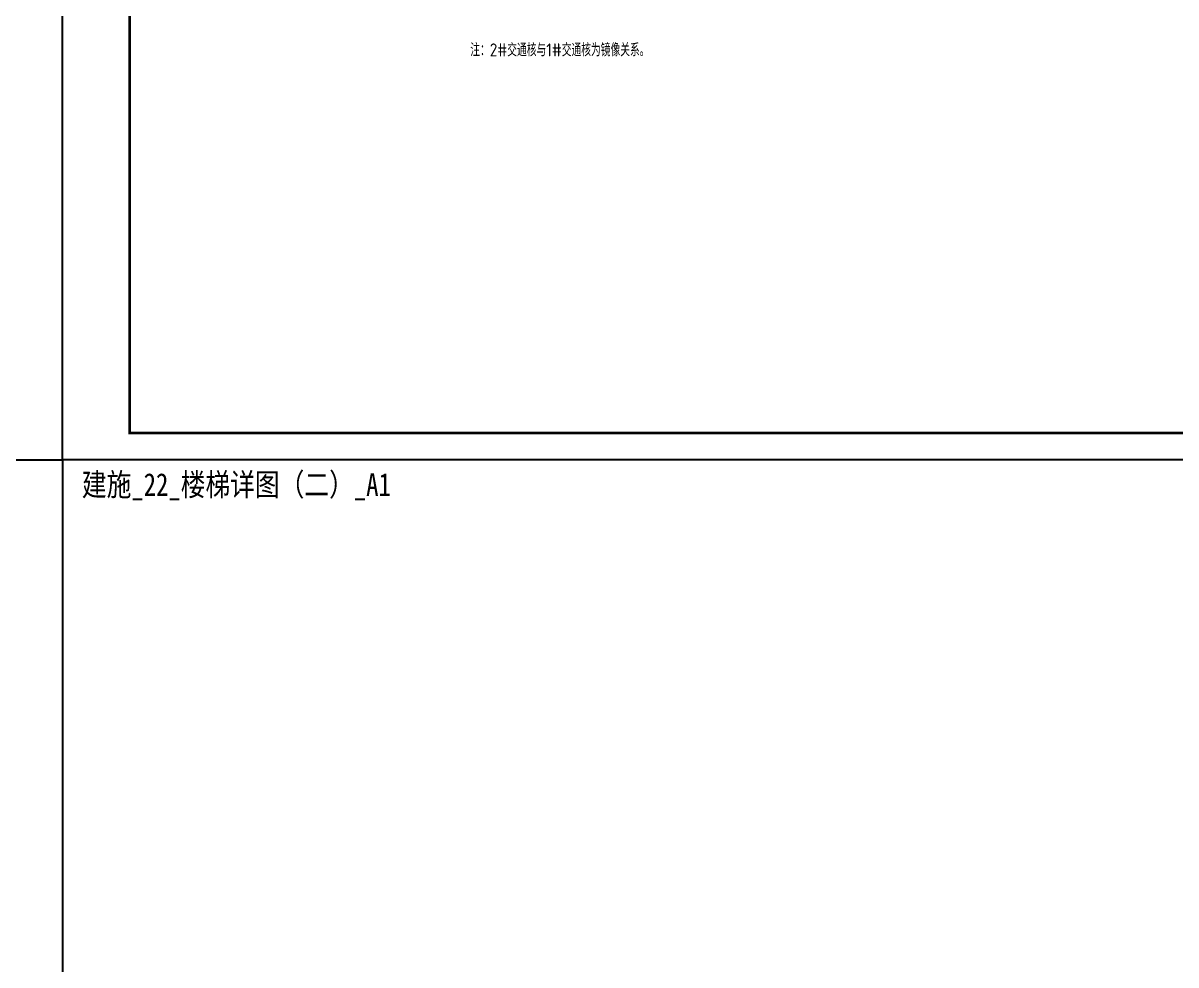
# Model space of a CAD drawing. Extents: x -518115 to 389031, y -231062 to 1628073.
# Drawn here: x 132100 to 153490, y 33233 to 50701 of the extents above; entities that cross this region are included whole.
import ezdxf

# ---------------------------------------------------------------- set-up
doc = ezdxf.new("R2010")
doc.units = 0
doc.header["$LTSCALE"] = 1000
doc.header["$MEASUREMENT"] = 0
for name, color, linetype in [('PUB_TEXT', 4, 'Continuous'), ('text', 7, 'Continuous'), ('图框', 140, 'Continuous'), ('导图字', 7, 'Continuous')]:
    doc.layers.add(name, color=color, linetype=linetype)
doc.layers.add('yichutu', color=7, linetype='Continuous', true_color=0xffffff, plot=False)
doc.styles.get("Standard").update_dxf_attribs({"font": 'gbenor.shx', "bigfont": 'gbcbig.shx'})
doc.styles.add('黑体', font='')
doc.styles.get('黑体').set_extended_font_data('SimHei')

# ---------------------------------------------------------------- blocks, each defined once
blk = doc.blocks.new('yct-841-594-84100-59399.9999999999-100-1000.0')
at = {"layer": 'yichutu', "color": 7, "true_color": 0xffffff}
blk.add_lwpolyline([(0, 0), (0, 59400), (84100, 59400), (84100, 0)], close=True, dxfattribs=at)
blk = doc.blocks.new('A$C549D2611')
at = {"layer": '图框'}
blk.add_lwpolyline([(0, 0), (42050, 0), (42050, -29700), (0, -29700)], close=True, dxfattribs=at)
blk.add_lwpolyline([(0, 0), (42050, 0), (42050, -29700), (0, -29700)], close=True, dxfattribs=at)
at = {"layer": '图框', "const_width": 50}
blk.add_lwpolyline([(41550, -29200), (41550, -500), (1250, -500), (1250, -29200)], close=True, dxfattribs=at)

msp = doc.modelspace()

# ---------------------------------------------------------------- linework, layer by layer
at = {"layer": 'text', "color": 2}
msp.add_lwpolyline([(132830.5, 24790.1), (101830.5, 24790.1), (101830.5, 42598.4), (132830.5, 42598.4)], close=True, dxfattribs=at)

# ---------------------------------------------------------------- block references
msp.add_blockref('A$C549D2611', (132830.5, 72298.4))
at = {"layer": 'yichutu', "xscale": 0.5, "yscale": 0.5, "zscale": 0.5}
msp.add_blockref('yct-841-594-84100-59399.9999999999-100-1000.0', (132830.5, 42598.4), dxfattribs=at)

# ---------------------------------------------------------------- texts
at = {"layer": 'PUB_TEXT', "color": 1}
msp.add_text('注：2#交通核与1#交通核为镜像关系。', height=241.135, dxfattribs=at).set_placement((140397.6, 50082.9))
at = {"layer": '导图字', "color": 1, "style": '黑体', "width": 0.8}
msp.add_text('建施_22_楼梯详图（二）_A1', height=420.591, dxfattribs=at).set_placement((133191.3, 41932.6))

doc.saveas('drawing.dxf')
